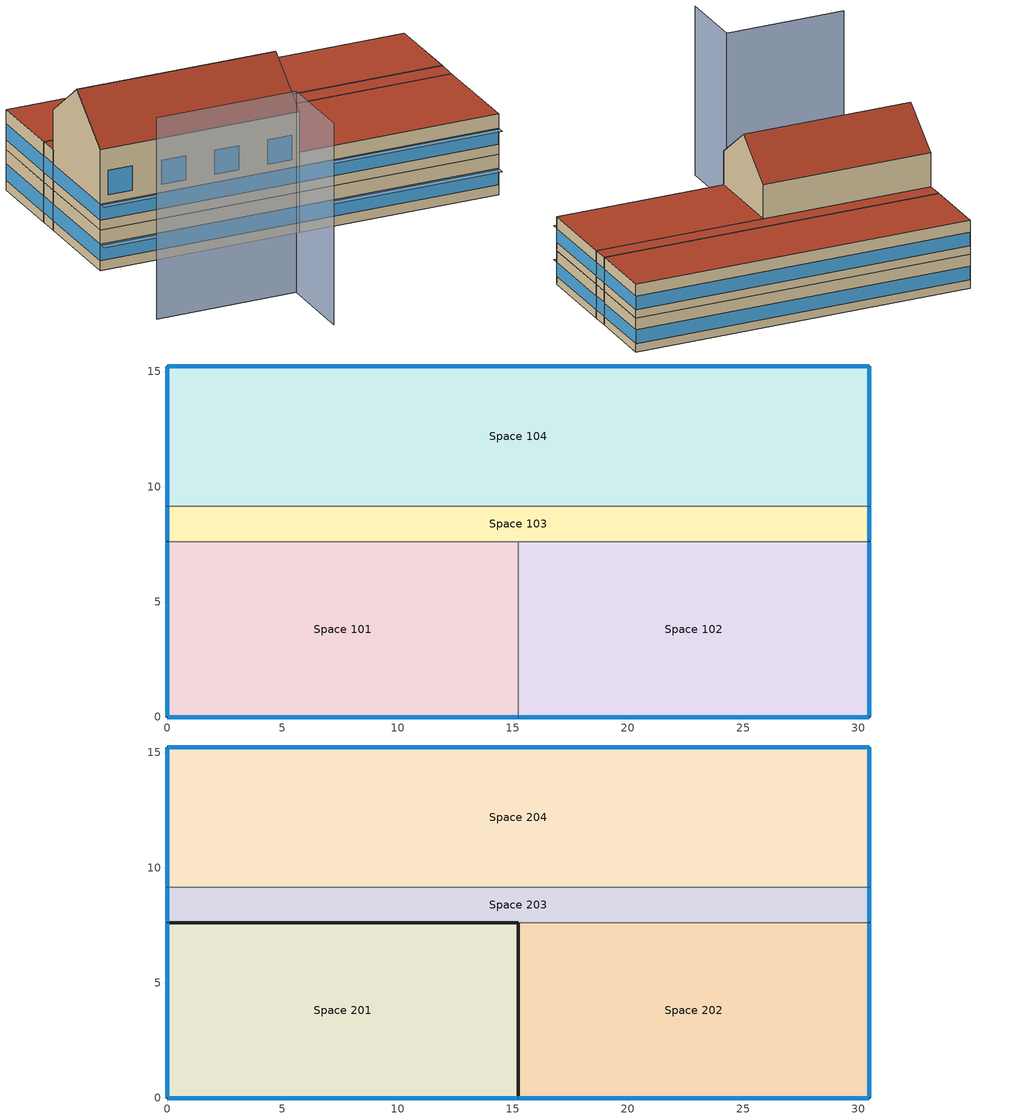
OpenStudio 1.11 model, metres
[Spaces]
Space 101
 floor ground: 15.24,7.62 15.24,0 0,0 0,7.62 z0
 wall outside: 0,7.62 0,0 15.24,0 z0:3.05
 wall to Space 103: 15.24,7.62 0,7.62 z0:3.05
 wall to Space 102: 15.24,0 15.24,7.62 z0:3.05
 window: 0,7.59 0,0.03 z0.76:1.99; 0.03,0 15.21,0 z0.76:1.98
Space 102
 floor ground: 30.48,7.62 30.48,0 15.24,0 15.24,7.62 z0
 wall outside: 15.24,0 30.48,0 30.48,7.62 z0:3.05
 wall to Space 103: 30.48,7.62 15.24,7.62 z0:3.05
 window: 15.27,0 30.45,0 z0.76:1.98; 30.48,0.03 30.48,7.59 z0.76:1.99
Space 103
 floor ground: 30.48,9.15 30.48,7.62 0,7.62 0,9.15 z0
 wall outside: 0,9.15 0,7.62 / 30.48,7.62 30.48,9.15 z0:3.05
 wall to Space 104: 30.48,9.15 0,9.15 z0:3.05
 window: 30.48,7.65 30.48,9.13 / 0,9.13 0,7.65 z0.76:2.02
Space 104
 floor ground: 30.48,15.24 30.48,9.15 0,9.15 0,15.24 z0
 wall outside: 30.48,9.15 30.48,15.24 0,15.24 0,9.15 z0:3.05
 window: 30.45,15.24 0.03,15.24 z0.76:1.98; 30.48,9.18 30.48,15.21 / 0,15.21 0,9.18 z0.76:1.99
Space 201
 floor to Space 101: 15.24,7.62 15.24,0 0,0 0,7.62 z3.05
 wall outside: 15.24,7.62 0,7.62 z6.1:9.14; 0,0 15.24,0 z3.05:9.14; 15.24,3.81,12.19 15.24,0,9.14 15.24,0,6.1 15.24,7.62,6.1 15.24,7.62,9.14; 0,3.81,12.19 0,7.62,9.14 0,7.62,3.05 0,0,3.05 0,0,9.14
 wall to Space 203: 15.24,7.62 0,7.62 z3.05:6.1
 wall to Space 202: 15.24,0 15.24,7.62 z3.05:6.1
 window: 0.03,0 15.21,0 z3.81:5.03; 0,7.59 0,0.03 z3.81:5.04; 12.84,0 14.67,0 / 4.7,0 6.53,0 / 8.77,0 10.6,0 / 0.64,0 2.46,0 z5.64:7.47
 roof outside: 15.24,3.81,12.19 15.24,7.62,9.14 0,7.62,9.14 0,3.81,12.19; 0,3.81,12.19 0,0,9.14 15.24,0,9.14 15.24,3.81,12.19
Space 202
 floor to Space 102: 30.48,7.62 30.48,0 15.24,0 15.24,7.62 z3.05
 wall outside: 15.24,0 30.48,0 30.48,7.62 z3.05:6.1
 wall to Space 203: 30.48,7.62 15.24,7.62 z3.05:6.1
 window: 15.27,0 30.45,0 z3.81:5.03; 30.48,0.03 30.48,7.59 z3.81:5.04
 roof outside: 30.48,0 30.48,7.62 15.24,7.62 15.24,0 z6.1
Space 203
 floor to Space 103: 30.48,9.15 30.48,7.62 0,7.62 0,9.15 z3.05
 wall outside: 0,9.15 0,7.62 / 30.48,7.62 30.48,9.15 z3.05:6.1
 wall to Space 204: 30.48,9.15 0,9.15 z3.05:6.1
 window: 0,9.13 0,7.65 / 30.48,7.65 30.48,9.13 z3.81:5.07
 roof outside: 30.48,7.62 30.48,9.15 0,9.15 0,7.62 z6.1
Space 204
 floor to Space 104: 30.48,15.24 30.48,9.15 0,9.15 0,15.24 z3.05
 wall outside: 30.48,9.15 30.48,15.24 0,15.24 0,9.15 z3.05:6.1
 window: 30.45,15.24 0.03,15.24 z3.81:5.03; 0,15.21 0,9.18 / 30.48,9.18 30.48,15.21 z3.81:5.04
 roof outside: 30.48,9.15 30.48,15.24 0,15.24 0,9.15 z6.1
shading: 10.67,-15.24 10.67,-9.14 / 10.67,-9.14 0,-9.14 z0:15.24; 15.21,-0.61 15.21,0 0.03,0 0.03,-0.61 z5.03; 15.21,-0.61 15.21,0 0.03,0 0.03,-0.61 z1.98; 30.45,-0.61 30.45,0 15.27,0 15.27,-0.61 z5.03; 30.45,-0.61 30.45,0 15.27,0 15.27,-0.61 z1.98
[ClimateZones]
Climate Zone Institution Name 1=ASHRAE; Climate Zone Document Name 1=ANSI/ASHRAE Standard 169; Climate Zone Document Year 1=2006; Climate Zone Institution Name 2=CEC; Climate Zone Document Name 2=California Climate Zone Descriptions; Climate Zone Document Year 2=1995
[Building]
Building 1: Space Type=189.1-2009 - LrgHotel - GuestRoom - CZ4-8; Default Construction Set=189.1-2009 - CZ5 - LrgHotel
[Site]
Site 1
[DefaultConstructionSet]
189.1-2009 - CZ5 - LrgHotel: Default Exterior Surface Constructions=Default Surface Constructions 1; Default Interior Surface Constructions=Default Surface Constructions 2; Default Ground Contact Surface Constructions=Default Surface Constructions 3; Default Exterior SubSurface Constructions=Default Sub Surface Constructions 1; Default Interior SubSurface Constructions=Default Sub Surface Constructions 2; Interior Partition Construction=Interior Partition
[DefaultSurfaceConstructions]
Name | Floor Construction | Wall Construction | Roof Ceiling Construction
Default Surface Constructions 1 | ExtSlabCarpet 4in ClimateZone 1-8 | ASHRAE 189.1-2009 ExtWall Mass ClimateZone alt-res 5 | ASHRAE 189.1-2009 ExtRoof IEAD ClimateZone 2-5
Default Surface Constructions 2 | Interior Floor | Interior Wall | Interior Ceiling
Default Surface Constructions 3 | ExtSlabCarpet 4in ClimateZone 1-8 | ExtSlabCarpet 4in ClimateZone 1-8 | ExtSlabCarpet 4in ClimateZone 1-8
[Construction]
ExtSlabCarpet 4in ClimateZone 1-8: MAT-CC05 4 HW CONCRETE, CP02 CARPET PAD
ASHRAE 189.1-2009 ExtWall Mass ClimateZone alt-res 5: 1IN Stucco, 8IN Concrete HW, Wall Insulation [42], 1/2IN Gypsum
ASHRAE 189.1-2009 ExtRoof IEAD ClimateZone 2-5: Roof Membrane, Roof Insulation [21], Metal Decking
Interior Floor: F16 Acoustic tile, F05 Ceiling air space resistance, M11 100mm lightweight concrete
Interior Wall: G01a 19mm gypsum board, F04 Wall air space resistance, G01a 19mm gypsum board
Interior Ceiling: M11 100mm lightweight concrete, F05 Ceiling air space resistance, F16 Acoustic tile
ASHRAE 189.1-2009 ExtWindow ClimateZone alt-res 4-5: Theoretical Glass [216]
Exterior Door: F08 Metal surface, I01 25mm insulation board
Interior Window: Clear 3mm
Interior Door; Interior Partition: G05 25mm wood
[Material] Thermal Absorptance=0.9
Name | Roughness | Thickness {m} | Conductivity {W/m-K} | Density {kg/m3} | Specific Heat {J/kg-K} | Solar Absorptance | Visible Absorptance
MAT-CC05 4 HW CONCRETE | Rough | 0.1016 | 1.311 | 2240 | 836.8 | 0.85 | 0.85
1IN Stucco | Smooth | 0.0253 | 0.6918 | 1858 | 837 | 0.92 | 0.92
8IN Concrete HW | MediumRough | 0.2033 | 1.7296 | 2243 | 837 | 0.65 | 0.65
Wall Insulation [42] | MediumRough | 0.0914 | 0.0432 | 91 | 837 | 0.5 | 0.5
1/2IN Gypsum | Smooth | 0.0127 | 0.16 | 784.9 | 830 | 0.4 | 0.4
Roof Membrane | VeryRough | 0.0095 | 0.16 | 1121.29 | 1460 | 0.7 | 0.7
Roof Insulation [21] | MediumRough | 0.2105 | 0.049 | 265 | 836.8 | 0.7 | 0.7
Metal Decking | MediumSmooth | 0.0015 | 45.006 | 7680 | 418.4 | 0.6 | 0.6
F16 Acoustic tile | MediumSmooth | 0.0191 | 0.06 | 368 | 590 | 0.3 | 0.3
M11 100mm lightweight concrete | MediumRough | 0.1016 | 0.53 | 1280 | 840 | 0.5 | 0.5
G01a 19mm gypsum board | MediumSmooth | 0.019 | 0.16 | 800 | 1090 | 0.4 | 0.4
F08 Metal surface | Smooth | 0.0008 | 45.28 | 7824 | 500 | 0.7 | 0.7
I01 25mm insulation board | MediumRough | 0.0254 | 0.03 | 43 | 1210 | 0.6 | 0.6
G05 25mm wood | MediumSmooth | 0.0254 | 0.15 | 608 | 1630 | 0.5 | 0.5
[Material:NoMass]
CP02 CARPET PAD: Roughness=Smooth; Thermal Resistance {m2-K/W}=0.1; Thermal Absorptance=0.9; Solar Absorptance=0.8; Visible Absorptance=0.8
[Material:AirGap]
Name | Thermal Resistance {m2-K/W}
F05 Ceiling air space resistance | 0.18
F04 Wall air space resistance | 0.15
[DefaultSubSurfaceConstructions]
Name | Fixed Window Construction | Operable Window Construction | Door Construction | Tubular Daylight Dome Construction | Tubular Daylight Diffuser Construction
Default Sub Surface Constructions 1 | ASHRAE 189.1-2009 ExtWindow ClimateZone alt-res 4-5 | ASHRAE 189.1-2009 ExtWindow ClimateZone alt-res 4-5 | Exterior Door | Interior Window | Interior Window
Default Sub Surface Constructions 2 | Interior Window | Interior Window | Interior Door
[WindowMaterial:Glazing] Optical Data Type=SpectralAverage; Thickness {m}=0.003; Back Side Solar Reflectance at Normal Incidence=0; Back Side Visible Reflectance at Normal Incidence=0; Infrared Transmittance at Normal Incidence=0; Dirt Correction Factor for Solar and Visible Transmittance=1; Solar Diffusing=No
Name | Solar Transmittance at Normal Incidence | Front Side Solar Reflectance at Normal Incidence | Visible Transmittance at Normal Incidence | Front Side Visible Reflectance at Normal Incidence | Front Side Infrared Hemispherical Emissivity | Back Side Infrared Hemispherical Emissivity | Conductivity {W/m-K}
Theoretical Glass [216] | 0.3801 | 0.5699 | 0.5079 | 0.4421 | 0.9 | 0.9 | 0.0133
Clear 3mm | 0.837 | 0.075 | 0.898 | 0.081 | 0.84 | 0.84 | 0.9
[SpaceType]
189.1-2009 - LrgHotel - GuestRoom - CZ4-8: Default Schedule Set=189.1-2009 - LrgHotel - GuestRoom - CZ4-8 Schedule Set; Design Specification Outdoor Air Object=189.1-2009 - LrgHotel - GuestRoom - CZ4-8 Ventilation; Standards Building Type=LargeHotel; Standards Space Type=GuestRoom
[DefaultScheduleSet]
189.1-2009 - LrgHotel - GuestRoom - CZ4-8 Schedule Set: Number of People Schedule=LargeHotel GuestRoom Occ; People Activity Level Schedule=LargeHotel Activity; Lighting Schedule=LargeHotel Bldg Light; Electric Equipment Schedule=LargeHotel GuestRoom Equip; Infiltration Schedule=LargeHotel Infil Quarter On
[Lights:Definition]
189.1-2009 - LrgHotel - GuestRoom - CZ4-8 Lights Definition: Design Level Calculation Method=Watts/Area; Watts per Space Floor Area {W/m2}=10.6563
[Lights]
189.1-2009 - LrgHotel - GuestRoom - CZ4-8 Lights: Lights Definition=189.1-2009 - LrgHotel - GuestRoom - CZ4-8 Lights Definition; Space or SpaceType=189.1-2009 - LrgHotel - GuestRoom - CZ4-8
[DesignSpecification:OutdoorAir]
189.1-2009 - LrgHotel - GuestRoom - CZ4-8 Ventilation: Outdoor Air Method=Sum; Outdoor Air Flow per Person {m3/s-person}=0.00707921
[People:Definition]
189.1-2009 - LrgHotel - GuestRoom - CZ4-8 People Definition: Number of People Calculation Method=People/Area; People per Space Floor Area {person/m2}=0.0384272; Fraction Radiant=0.3
[People]
189.1-2009 - LrgHotel - GuestRoom - CZ4-8 People: People Definition=189.1-2009 - LrgHotel - GuestRoom - CZ4-8 People Definition; Space or SpaceType=189.1-2009 - LrgHotel - GuestRoom - CZ4-8
[SpaceInfiltration:DesignFlowRate]
189.1-2009 - LrgHotel - GuestRoom - CZ4-8 Infiltration: Space or SpaceType=189.1-2009 - LrgHotel - GuestRoom - CZ4-8; Design Flow Rate Calculation Method=Flow/ExteriorArea; Flow per Exterior Surface Area {m3/s-m2}=0.000226568
[ElectricEquipment:Definition]
189.1-2009 - LrgHotel - GuestRoom - CZ4-8 Electric Equipment Definition: Design Level Calculation Method=Watts/Area; Watts per Space Floor Area {W/m2}=7.31946
[ElectricEquipment]
189.1-2009 - LrgHotel - GuestRoom - CZ4-8 Electric Equipment: Electric Equipment Definition=189.1-2009 - LrgHotel - GuestRoom - CZ4-8 Electric Equipment Definition; Space or SpaceType=189.1-2009 - LrgHotel - GuestRoom - CZ4-8
[BuildingStory] Nominal Floor to Floor Height {m}=3.048
Name | Nominal Z Coordinate {m}
Building Story 1 | 0
Building Story 2 | 3.048
[Space]
Name | Building Story
Space 101; Space 102; Space 103; Space 104 | Building Story 1
Space 201; Space 202; Space 203; Space 204 | Building Story 2
[Schedule:Ruleset]
Name | Default Day Schedule | Summer Design Day Schedule | Winter Design Day Schedule
LargeHotel Bldg Light | LargeHotel Bldg Light Default Schedule | LargeHotel Bldg Light Summer Design Day | LargeHotel Bldg Light Winter Design Day
LargeHotel Activity | LargeHotel Activity Default Schedule | LargeHotel Activity Summer Design Day | LargeHotel Activity Winter Design Day
LargeHotel Infil Quarter On | LargeHotel Infil Quarter On Default Schedule | LargeHotel Infil Quarter On Summer Design Day | LargeHotel Infil Quarter On Winter Design Day
LargeHotel GuestRoom Occ | LargeHotel GuestRoom Occ Default Schedule | LargeHotel GuestRoom Occ Summer Design Day | LargeHotel GuestRoom Occ Winter Design Day
LargeHotel GuestRoom Equip | LargeHotel GuestRoom Equip Default Schedule | LargeHotel GuestRoom Equip Summer Design Day | LargeHotel GuestRoom Equip Winter Design Day
[Schedule:Day]
LargeHotel Bldg Light Default Schedule: 1, 0, 0.2, 2, 0, 0.15, 5, 0, 0.1, 6, 0, 0.2, 7, 0, 0.4, 8, 0, 0.5, 10, 0, 0.4, 18, 0, 0.25, 19, 0, 0.6, 20, 0, 0.8, 21, 0, 0.9, 22, 0, 0.8, 23, 0, 0.6, 24, 0, 0.3
LargeHotel Bldg Light Summer Design Day; LargeHotel GuestRoom Occ Summer Design Day; LargeHotel GuestRoom Equip Summer Design Day: 24, 0, 1
LargeHotel Bldg Light Winter Design Day; LargeHotel GuestRoom Occ Winter Design Day; LargeHotel GuestRoom Equip Winter Design Day: 24, 0, 0
LargeHotel Bldg Light Rule 1 Day Schedule: 2, 0, 0.3, 6, 0, 0.2, 7, 0, 0.3, 9, 0, 0.4, 13, 0, 0.3, 18, 0, 0.2, 19, 0, 0.5, 20, 0, 0.7, 21, 0, 0.8, 22, 0, 0.6, 23, 0, 0.5, 24, 0, 0.3
LargeHotel Bldg Light Rule 2 Day Schedule: 2, 0, 0.2, 6, 0, 0.1, 8, 0, 0.3, 10, 0, 0.4, 11, 0, 0.3, 18, 0, 0.25, 19, 0, 0.6, 22, 0, 0.7, 23, 0, 0.6, 24, 0, 0.3
LargeHotel Activity Default Schedule; LargeHotel Activity Summer Design Day; LargeHotel Activity Winter Design Day: 24, 0, 120
LargeHotel Infil Quarter On Default Schedule; LargeHotel Infil Quarter On Summer Design Day; LargeHotel Infil Quarter On Winter Design Day: 24, 0, 0.25
LargeHotel GuestRoom Occ Default Schedule: 6, 0, 0.65, 7, 0, 0.5, 9, 0, 0.28, 15, 0, 0.13, 16, 0, 0.2, 19, 0, 0.35, 21, 0, 0.5, 22, 0, 0.58, 24, 0, 0.65
LargeHotel GuestRoom Occ Rule 1 Day Schedule: 6, 0, 0.65, 7, 0, 0.5, 9, 0, 0.34, 17, 0, 0.2, 18, 0, 0.34, 19, 0, 0.35, 21, 0, 0.65, 24, 0, 0.5
LargeHotel GuestRoom Equip Default Schedule: 6, 0, 0.2, 7, 0, 0.62, 8, 0, 0.9, 10, 0, 0.43, 17, 0, 0.26, 19, 0, 0.51, 20, 0, 0.49, 21, 0, 0.66, 22, 0, 0.7, 23, 0, 0.35, 24, 0, 0.2
LargeHotel GuestRoom Equip Rule 1 Day Schedule: 6, 0, 0.2, 7, 0, 0.3, 8, 0, 0.62, 9, 0, 0.9, 10, 0, 0.62, 17, 0, 0.29, 18, 0, 0.43, 19, 0, 0.51, 20, 0, 0.49, 21, 0, 0.66, 22, 0, 0.7, 23, 0, 0.35, 24, 0, 0.2
[Schedule:Rule] Apply Monday=No; Apply Tuesday=No; Apply Wednesday=No; Apply Thursday=No; Apply Friday=No; Date Specification Type=DateRange; Start Month=1; Start Day=1; End Month=12; End Day=31
Name | Schedule Ruleset | Rule Order | Day Schedule | Apply Sunday | Apply Saturday
LargeHotel Bldg Light Rule 1 | LargeHotel Bldg Light | 0 | LargeHotel Bldg Light Rule 1 Day Schedule | Yes | No
LargeHotel Bldg Light Rule 2 | LargeHotel Bldg Light | 1 | LargeHotel Bldg Light Rule 2 Day Schedule | No | Yes
LargeHotel GuestRoom Occ Rule 1 | LargeHotel GuestRoom Occ | 0 | LargeHotel GuestRoom Occ Rule 1 Day Schedule | Yes | Yes
LargeHotel GuestRoom Equip Rule 1 | LargeHotel GuestRoom Equip | 0 | LargeHotel GuestRoom Equip Rule 1 Day Schedule | Yes | Yes
